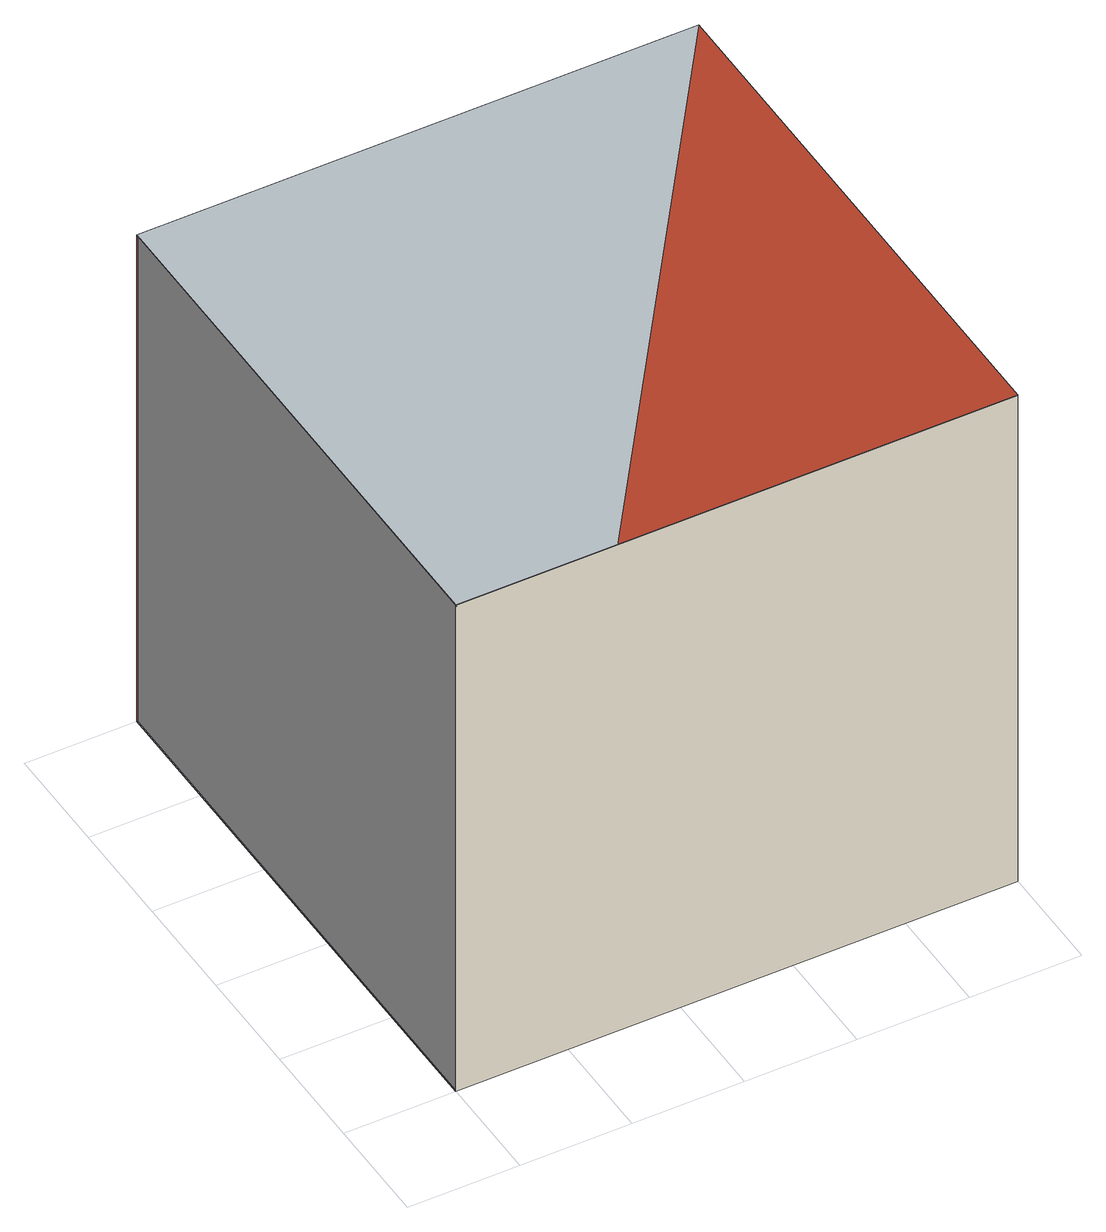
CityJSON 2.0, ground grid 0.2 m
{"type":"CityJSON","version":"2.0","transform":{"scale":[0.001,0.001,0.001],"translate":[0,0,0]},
"CityObjects":{
"object1":{"type":"GenericCityObject","geometry":[{"type":"CompositeSurface","lod":"1","boundaries":[[[0,1,2,3]],[[4,5,6]],[[5,7,6]],[[7,8,6]],[[8,4,6]],[[0,3,5,4]],[[3,2,7,5]],[[2,1,8,7]],[[1,0,4,8]]],"semantics":{"surfaces":[{"type":"WallSurface","on_footprint_edge":false},{"type":"RoofSurface"},{"type":"GroundSurface"}],"values":[null,0,1,null,0,0,1,1,2]}}]}
},
"vertices":[
[0,0,0],[0,1000,0],[1000,1000,0],[1000,0,0],[0,0,1000],[1000,0,1000],[500,500,0],[1000,1000,1000],[0,1000,1000]
]}
